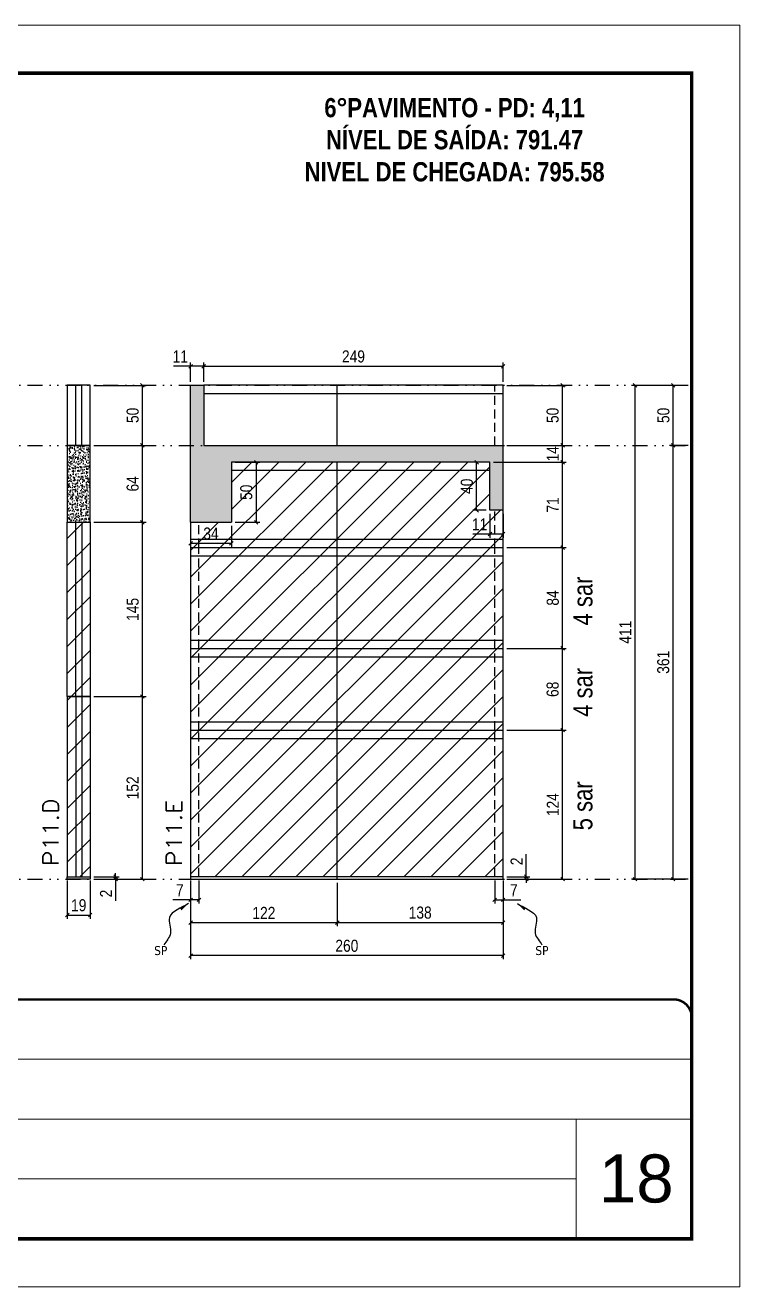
# Model space of a CAD drawing. Extents: x 14400 to 27878, y -21631 to 6985.
# Drawn here: x 16903 to 17497, y 1340 to 2390 of the extents above; entities that cross this region are included whole.
import ezdxf

# ---------------------------------------------------------------- set-up
doc = ezdxf.new("R2010")
doc.units = 0
for name, pattern in [('CONTINUO', [0]), ('DASHED', [0.75, 0.5, -0.25]), ('DIVIDE2', [0.625, 0.25, -0.125, 0, -0.125, 0, -0.125]), ('HIDDEN', [0.375, 0.25, -0.125])]:
    doc.linetypes.add(name, pattern=pattern)
for name, color, linetype, lineweight in [('CARIMBO', 255, 'Continuous', 9), ('Folhas', 255, 'Continuous', 9), ('Hachura', 251, 'Continuous', 9), ('SARRAFO DE PRESSAO', 251, 'DASHED', 9), ('Texto Seção', 7, 'Continuous', 15)]:
    doc.layers.add(name, color=color, linetype=linetype, lineweight=lineweight)
for name, color, linetype in [('COTA', 241, 'Continuous'), ('NOMENCLATURA', 7, 'Continuous'), ('Nível', 160, 'Continuous'), ('Painéis', 200, 'Continuous'), ('SARR_2.2x7', 40, 'Continuous'), ('Sarrafo de Pressão', 42, 'HIDDEN'), ('texto', 7, 'Continuous')]:
    doc.layers.add(name, color=color, linetype=linetype)
doc.styles.add('ARIAL', font='arial.ttf')
doc.styles.add('ARIAL_NARROW', font='ARIALN.TTF', dxfattribs={"height": 0.2})
doc.styles.add('COTA TECNICA', font='techl___.ttf', dxfattribs={"height": 10})
doc.styles.add('COTA TECNICA-50', font='techl___.ttf', dxfattribs={"height": 10})
doc.styles.add('REGUA-120', font='ROMANS.shx', dxfattribs={"height": 15})
doc.styles.add('ROMANC', font='techb___.ttf', dxfattribs={"height": 2.5})
doc.styles.get("Standard").update_dxf_attribs({"font": 'arial.ttf'})
doc.dimstyles.new('COTA PAINEL-50', dxfattribs={"dimtxt": 10, "dimasz": 3, "dimexe": 3, "dimexo": 3, "dimgap": 3, "dimtad": 1, "dimdec": 1, "dimzin": 12, "dimdsep": 46, "dimtxsty": 'COTA TECNICA-50', "dimblk1": 'OBLIQUE', "dimblk2": 'OBLIQUE', "dimsah": 1, "dimcen": 0.9, "dimclrd": 4, "dimclre": 4, "dimclrt": 240, "dimadec": 1, "dimazin": 3, "dimtfac": 1, "dimtdec": 1, "dimtmove": 0, "dimatfit": 3, "dimfxl": 1, "dimtolj": 1, "dimtzin": 12, "dimarcsym": 0})
doc.dimstyles.new('PAINEL', dxfattribs={"dimtxt": 10, "dimasz": 3, "dimexe": 3, "dimexo": 3, "dimgap": 3, "dimtad": 1, "dimdec": 1, "dimzin": 12, "dimdsep": 46, "dimtxsty": 'COTA TECNICA', "dimblk1": 'OBLIQUE', "dimblk2": 'OBLIQUE', "dimsah": 1, "dimcen": 0.9, "dimclrd": 4, "dimclre": 4, "dimclrt": 240, "dimadec": 1, "dimazin": 3, "dimtfac": 1, "dimtdec": 1, "dimtmove": 0, "dimatfit": 3, "dimfxl": 1, "dimtolj": 1, "dimtzin": 12, "dimarcsym": 0})
doc.dimstyles.get("Standard").update_dxf_attribs({"dimtxt": 0.18, "dimasz": 0.18, "dimexe": 0.18, "dimexo": 0.0625, "dimgap": 0.09, "dimtad": 0, "dimtih": 1, "dimtoh": 1, "dimdec": 4, "dimzin": 0, "dimdsep": 46, "dimtxsty": 'Standard', "dimcen": 0.09, "dimadec": 0, "dimazin": 0, "dimtfac": 1, "dimtdec": 4, "dimtofl": 0, "dimtmove": 0, "dimatfit": 3, "dimfxl": 1, "dimtolj": 1, "dimtzin": 0, "dimarcsym": 0})

# ---------------------------------------------------------------- blocks, each defined once
blk = doc.blocks.new('9999999999')
at = {"color": 30, "linetype": 'CONTINUO'}
for p, q in [((98564.6, 34379.6), (99584, 34379.6)), ((98564.6, 34329.8), (99488, 34329.8)), ((99584, 34329.8), (99488, 34329.8)), ((99488, 34329.8), (99488, 34230.2)), ((98564.6, 34280), (99488, 34280))]:
    blk.add_line(p, q, dxfattribs=at)
at = {"color": 30, "linetype": 'CONTINUO', "const_width": 2}
blk.add_lwpolyline([(99584, 34230.2), (99584, 34414.4, 0.414214), (99569, 34429.4), (98229, 34429.4, 0.414214), (98214, 34414.4), (98214, 34245.2, 0.414214), (98229, 34230.2), (99584, 34230.2)], format="xyb", dxfattribs=at)
at = {"layer": 'Folhas'}
blk.add_lwpolyline([(98139, 34190.2), (99624, 34190.2), (99624, 35240.2), (98139, 35240.2)], close=True, dxfattribs=at)
at = {"layer": 'Folhas', "color": 30, "const_width": 3}
blk.add_lwpolyline([(98214, 34230.2), (99584, 34230.2), (99584, 35200.2), (98214, 35200.2)], close=True, dxfattribs=at)
blk = doc.blocks.new('_Oblique')
at = {"color": 0, "linetype": 'ByBlock', "lineweight": -2}
blk.add_line((-0.5, -0.5), (0.5, 0.5), dxfattribs=at)
blk = doc.blocks.new('*D2858')
at = {"layer": 'COTA', "color": 4, "lineweight": -2, "transparency": 16777216}
for p, q in [((17040.2, 1678.7), (17040.2, 1613.1)), ((17300.2, 1678.7), (17300.2, 1613.1)), ((17300.2, 1616.1), (17040.2, 1616.1))]:
    blk.add_line(p, q, dxfattribs=at)
at = {"layer": 'Defpoints', "color": 0, "transparency": 16777216}
for p in [(17040.2, 1681.7), (17300.2, 1681.7), (17040.2, 1616.1)]:
    blk.add_point(p, dxfattribs=at)
at = {"layer": 'COTA', "color": 4, "lineweight": -2, "transparency": 16777216, "xscale": 3, "yscale": 3, "zscale": 3, "rotation": 180}
blk.add_blockref('_Oblique', (17040.2, 1616.1), dxfattribs=at)
at = {"layer": 'COTA', "color": 4, "lineweight": -2, "transparency": 16777216, "xscale": 3, "yscale": 3, "zscale": 3}
blk.add_blockref('_Oblique', (17300.2, 1616.1), dxfattribs=at)
at = {"layer": 'COTA', "color": 240, "transparency": 16777216, "insert": (17170.2, 1624.2), "char_height": 10, "attachment_point": 5, "style": 'COTA TECNICA'}
blk.add_mtext('\\A1;260', dxfattribs=at)
blk = doc.blocks.new('*D2859')
at = {"layer": 'COTA', "color": 4, "lineweight": -2, "transparency": 16777216}
for p, q in [((17293.2, 1678.7), (17293.2, 1659.5)), ((17300.2, 1676.7), (17300.2, 1659.5)), ((17293.2, 1662.5), (17300.2, 1662.5)), ((17300.2, 1662.5), (17314.9, 1662.5))]:
    blk.add_line(p, q, dxfattribs=at)
at = {"layer": 'Defpoints', "color": 0, "transparency": 16777216}
for p in [(17293.2, 1681.7), (17300.2, 1679.7), (17300.2, 1662.5)]:
    blk.add_point(p, dxfattribs=at)
at = {"layer": 'COTA', "color": 4, "lineweight": -2, "transparency": 16777216, "xscale": 3, "yscale": 3, "zscale": 3, "rotation": 180}
blk.add_blockref('_Oblique', (17293.2, 1662.5), dxfattribs=at)
at = {"layer": 'COTA', "color": 4, "lineweight": -2, "transparency": 16777216, "xscale": 3, "yscale": 3, "zscale": 3}
blk.add_blockref('_Oblique', (17300.2, 1662.5), dxfattribs=at)
at = {"layer": 'COTA', "color": 240, "transparency": 16777216, "insert": (17309.1, 1670.5), "char_height": 10, "attachment_point": 5, "style": 'COTA TECNICA-50'}
blk.add_mtext('\\A1;7', dxfattribs=at)
blk = doc.blocks.new('*D2860')
at = {"layer": 'COTA', "color": 4, "lineweight": -2, "transparency": 16777216}
for p, q in [((17040.2, 1676.7), (17040.2, 1659.5)), ((17047.2, 1678.7), (17047.2, 1659.5)), ((17040.2, 1662.5), (17025.5, 1662.5)), ((17047.2, 1662.5), (17040.2, 1662.5))]:
    blk.add_line(p, q, dxfattribs=at)
at = {"layer": 'Defpoints', "color": 0, "transparency": 16777216}
for p in [(17047.2, 1681.7), (17040.2, 1679.7), (17040.2, 1662.5)]:
    blk.add_point(p, dxfattribs=at)
at = {"layer": 'COTA', "color": 4, "lineweight": -2, "transparency": 16777216, "xscale": 3, "yscale": 3, "zscale": 3, "rotation": 180}
blk.add_blockref('_Oblique', (17040.2, 1662.5), dxfattribs=at)
at = {"layer": 'COTA', "color": 4, "lineweight": -2, "transparency": 16777216, "xscale": 3, "yscale": 3, "zscale": 3}
blk.add_blockref('_Oblique', (17047.2, 1662.5), dxfattribs=at)
at = {"layer": 'COTA', "color": 240, "transparency": 16777216, "insert": (17031.3, 1670.5), "char_height": 10, "attachment_point": 5, "style": 'COTA TECNICA-50'}
blk.add_mtext('\\A1;7', dxfattribs=at)
blk = doc.blocks.new('*D2861')
at = {"layer": 'COTA', "color": 4, "lineweight": -2, "transparency": 16777216}
for p, q in [((17319.4, 1681.7), (17319.4, 1700.5)), ((17303.2, 1681.7), (17322.4, 1681.7)), ((17319.4, 1679.7), (17319.4, 1681.7)), ((17303.2, 1679.7), (17322.4, 1679.7)), ((17319.4, 1679.7), (17319.4, 1676.7))]:
    blk.add_line(p, q, dxfattribs=at)
at = {"layer": 'Defpoints', "color": 0, "transparency": 16777216}
for p in [(17300.2, 1681.7), (17300.2, 1679.7), (17319.4, 1679.7)]:
    blk.add_point(p, dxfattribs=at)
at = {"layer": 'COTA', "color": 4, "lineweight": -2, "transparency": 16777216, "xscale": 3, "yscale": 3, "zscale": 3}
for p, rotation in [((17319.4, 1681.7), 270), ((17319.4, 1679.7), 90)]:
    blk.add_blockref('_Oblique', p, dxfattribs=dict(at, rotation=rotation))
at = {"layer": 'COTA', "color": 240, "transparency": 16777216, "insert": (17311.4, 1694.5), "char_height": 10, "attachment_point": 5, "rotation": 90, "style": 'COTA TECNICA-50'}
blk.add_mtext('\\A1;2', dxfattribs=at)
blk = doc.blocks.new('*D2862')
at = {"layer": 'COTA', "color": 4, "linetype": 'ByBlock', "lineweight": -2, "transparency": 16777216}
for p, q in [((17303.2, 1803.7), (17352.6, 1803.7)), ((17349.6, 1679.7), (17349.6, 1803.7)), ((17303.2, 1679.7), (17352.6, 1679.7))]:
    blk.add_line(p, q, dxfattribs=at)
at = {"layer": 'Defpoints', "color": 0, "linetype": 'ByBlock', "transparency": 16777216}
for p in [(17300.2, 1803.7), (17349.6, 1803.7), (17300.2, 1679.7)]:
    blk.add_point(p, dxfattribs=at)
at = {"layer": 'COTA', "color": 4, "linetype": 'ByBlock', "lineweight": -2, "transparency": 16777216, "xscale": 3, "yscale": 3, "zscale": 3}
for p, rotation in [((17349.6, 1803.7), 90), ((17349.6, 1679.7), 270)]:
    blk.add_blockref('_Oblique', p, dxfattribs=dict(at, rotation=rotation))
at = {"layer": 'COTA', "color": 240, "linetype": 'ByBlock', "transparency": 16777216, "insert": (17341.5, 1741.7), "char_height": 10, "attachment_point": 5, "rotation": 90, "style": 'COTA TECNICA'}
blk.add_mtext('\\A1;124', dxfattribs=at)
blk = doc.blocks.new('*D2863')
at = {"layer": 'COTA', "color": 4, "lineweight": -2, "transparency": 16777216}
for p, q in [((17162.2, 1676.7), (17162.2, 1640.5)), ((17300.2, 1676.7), (17300.2, 1640.5)), ((17162.2, 1643.5), (17300.2, 1643.5))]:
    blk.add_line(p, q, dxfattribs=at)
at = {"layer": 'Defpoints', "color": 0, "transparency": 16777216}
for p in [(17162.2, 1679.7), (17300.2, 1679.7), (17300.2, 1643.5)]:
    blk.add_point(p, dxfattribs=at)
at = {"layer": 'COTA', "color": 4, "lineweight": -2, "transparency": 16777216, "xscale": 3, "yscale": 3, "zscale": 3, "rotation": 180}
blk.add_blockref('_Oblique', (17162.2, 1643.5), dxfattribs=at)
at = {"layer": 'COTA', "color": 4, "lineweight": -2, "transparency": 16777216, "xscale": 3, "yscale": 3, "zscale": 3}
blk.add_blockref('_Oblique', (17300.2, 1643.5), dxfattribs=at)
at = {"layer": 'COTA', "color": 240, "transparency": 16777216, "insert": (17231.2, 1651.8), "char_height": 10, "attachment_point": 5, "style": 'COTA TECNICA'}
blk.add_mtext('\\A1;138', dxfattribs=at)
blk = doc.blocks.new('*D2864')
at = {"layer": 'COTA', "color": 4, "lineweight": -2, "transparency": 16777216}
for p, q in [((17040.2, 1676.7), (17040.2, 1640.5)), ((17162.2, 1676.7), (17162.2, 1640.5)), ((17040.2, 1643.5), (17162.2, 1643.5))]:
    blk.add_line(p, q, dxfattribs=at)
at = {"layer": 'Defpoints', "color": 0, "transparency": 16777216}
for p in [(17040.2, 1679.7), (17162.2, 1679.7), (17162.2, 1643.5)]:
    blk.add_point(p, dxfattribs=at)
at = {"layer": 'COTA', "color": 4, "lineweight": -2, "transparency": 16777216, "xscale": 3, "yscale": 3, "zscale": 3, "rotation": 180}
blk.add_blockref('_Oblique', (17040.2, 1643.5), dxfattribs=at)
at = {"layer": 'COTA', "color": 4, "lineweight": -2, "transparency": 16777216, "xscale": 3, "yscale": 3, "zscale": 3}
blk.add_blockref('_Oblique', (17162.2, 1643.5), dxfattribs=at)
at = {"layer": 'COTA', "color": 240, "transparency": 16777216, "insert": (17101.2, 1651.6), "char_height": 10, "attachment_point": 5, "style": 'COTA TECNICA'}
blk.add_mtext('\\A1;122', dxfattribs=at)
blk = doc.blocks.new('*D2865')
at = {"layer": 'COTA', "color": 4, "lineweight": -2, "transparency": 16777216}
for p, q in [((17303.2, 1871.7), (17352.6, 1871.7)), ((17349.6, 1803.7), (17349.6, 1871.7)), ((17303.2, 1803.7), (17352.6, 1803.7))]:
    blk.add_line(p, q, dxfattribs=at)
at = {"layer": 'Defpoints', "color": 0, "transparency": 16777216}
for p in [(17300.2, 1871.7), (17349.6, 1871.7), (17300.2, 1803.7)]:
    blk.add_point(p, dxfattribs=at)
at = {"layer": 'COTA', "color": 4, "lineweight": -2, "transparency": 16777216, "xscale": 3, "yscale": 3, "zscale": 3}
for p, rotation in [((17349.6, 1871.7), 90), ((17349.6, 1803.7), 270)]:
    blk.add_blockref('_Oblique', p, dxfattribs=dict(at, rotation=rotation))
at = {"layer": 'COTA', "color": 240, "transparency": 16777216, "insert": (17341.4, 1837.7), "char_height": 10, "attachment_point": 5, "rotation": 90, "style": 'COTA TECNICA'}
blk.add_mtext('\\A1;68', dxfattribs=at)
blk = doc.blocks.new('*D2871')
at = {"layer": 'COTA', "color": 4, "lineweight": -2, "transparency": 16777216}
for p, q in [((17303.2, 1955.7), (17352.6, 1955.7)), ((17349.6, 1871.7), (17349.6, 1955.7)), ((17303.2, 1871.7), (17352.6, 1871.7))]:
    blk.add_line(p, q, dxfattribs=at)
at = {"layer": 'Defpoints', "color": 0, "transparency": 16777216}
for p in [(17300.2, 1955.7), (17349.6, 1955.7), (17300.2, 1871.7)]:
    blk.add_point(p, dxfattribs=at)
at = {"layer": 'COTA', "color": 4, "lineweight": -2, "transparency": 16777216, "xscale": 3, "yscale": 3, "zscale": 3}
for p, rotation in [((17349.6, 1955.7), 90), ((17349.6, 1871.7), 270)]:
    blk.add_blockref('_Oblique', p, dxfattribs=dict(at, rotation=rotation))
at = {"layer": 'COTA', "color": 240, "transparency": 16777216, "insert": (17341.5, 1913.7), "char_height": 10, "attachment_point": 5, "rotation": 90, "style": 'COTA TECNICA'}
blk.add_mtext('\\A1;84', dxfattribs=at)
blk = doc.blocks.new('*D2900')
at = {"layer": 'COTA', "color": 4, "lineweight": -2, "transparency": 16777216}
for p, q in [((17454, 2040.7), (17438.6, 2040.7)), ((17441.6, 1679.7), (17441.6, 2040.7)), ((17454, 1679.7), (17438.6, 1679.7))]:
    blk.add_line(p, q, dxfattribs=at)
at = {"layer": 'Defpoints', "color": 0, "transparency": 16777216}
for p in [(17441.6, 2040.7), (17457, 2040.7), (17457, 1679.7)]:
    blk.add_point(p, dxfattribs=at)
at = {"layer": 'COTA', "color": 4, "lineweight": -2, "transparency": 16777216, "xscale": 3, "yscale": 3, "zscale": 3}
for p, rotation in [((17441.6, 2040.7), 90), ((17441.6, 1679.7), 270)]:
    blk.add_blockref('_Oblique', p, dxfattribs=dict(at, rotation=rotation))
at = {"layer": 'COTA', "color": 240, "transparency": 16777216, "insert": (17433.4, 1860.2), "char_height": 10, "attachment_point": 5, "rotation": 90, "style": 'COTA TECNICA'}
blk.add_mtext('\\A1;361', dxfattribs=at)
blk = doc.blocks.new('*D2901')
at = {"layer": 'COTA', "color": 4, "lineweight": -2, "transparency": 16777216}
for p, q in [((17454, 2090.7), (17438.6, 2090.7)), ((17441.6, 2040.7), (17441.6, 2090.7)), ((17454, 2040.7), (17438.6, 2040.7))]:
    blk.add_line(p, q, dxfattribs=at)
at = {"layer": 'Defpoints', "color": 0, "transparency": 16777216}
for p in [(17441.6, 2090.7), (17457, 2090.7), (17457, 2040.7)]:
    blk.add_point(p, dxfattribs=at)
at = {"layer": 'COTA', "color": 4, "lineweight": -2, "transparency": 16777216, "xscale": 3, "yscale": 3, "zscale": 3}
for p, rotation in [((17441.6, 2090.7), 90), ((17441.6, 2040.7), 270)]:
    blk.add_blockref('_Oblique', p, dxfattribs=dict(at, rotation=rotation))
at = {"layer": 'COTA', "color": 240, "transparency": 16777216, "insert": (17433.5, 2065.7), "char_height": 10, "attachment_point": 5, "rotation": 90, "style": 'COTA TECNICA'}
blk.add_mtext('\\A1;50', dxfattribs=at)
blk = doc.blocks.new('*D2902')
at = {"layer": 'COTA', "color": 4, "lineweight": -2, "transparency": 16777216}
for p, q in [((17454, 2090.7), (17406.9, 2090.7)), ((17409.9, 1679.7), (17409.9, 2090.7)), ((17454, 1679.7), (17406.9, 1679.7))]:
    blk.add_line(p, q, dxfattribs=at)
at = {"layer": 'Defpoints', "color": 0, "transparency": 16777216}
for p in [(17409.9, 2090.7), (17457, 2090.7), (17457, 1679.7)]:
    blk.add_point(p, dxfattribs=at)
at = {"layer": 'COTA', "color": 4, "lineweight": -2, "transparency": 16777216, "xscale": 3, "yscale": 3, "zscale": 3}
for p, rotation in [((17409.9, 2090.7), 90), ((17409.9, 1679.7), 270)]:
    blk.add_blockref('_Oblique', p, dxfattribs=dict(at, rotation=rotation))
at = {"layer": 'COTA', "color": 240, "transparency": 16777216, "insert": (17401.8, 1885.2), "char_height": 10, "attachment_point": 5, "rotation": 90, "style": 'COTA TECNICA'}
blk.add_mtext('\\A1;411', dxfattribs=at)
blk = doc.blocks.new('*D2906')
at = {"layer": 'COTA', "color": 4, "lineweight": -2, "transparency": 16777216}
for p, q in [((16937.7, 1678.7), (16937.7, 1646.8)), ((16956.7, 1678.7), (16956.7, 1646.8)), ((16937.7, 1649.8), (16956.7, 1649.8))]:
    blk.add_line(p, q, dxfattribs=at)
at = {"layer": 'Defpoints', "color": 0, "transparency": 16777216}
for p in [(16937.7, 1681.7), (16956.7, 1681.7), (16956.7, 1649.8)]:
    blk.add_point(p, dxfattribs=at)
at = {"layer": 'COTA', "color": 4, "lineweight": -2, "transparency": 16777216, "xscale": 3, "yscale": 3, "zscale": 3, "rotation": 180}
blk.add_blockref('_Oblique', (16937.7, 1649.8), dxfattribs=at)
at = {"layer": 'COTA', "color": 4, "lineweight": -2, "transparency": 16777216, "xscale": 3, "yscale": 3, "zscale": 3}
blk.add_blockref('_Oblique', (16956.7, 1649.8), dxfattribs=at)
at = {"layer": 'COTA', "color": 240, "transparency": 16777216, "insert": (16947.2, 1657.9), "char_height": 10, "attachment_point": 5, "style": 'COTA TECNICA'}
blk.add_mtext('\\A1;19', dxfattribs=at)
blk = doc.blocks.new('*D2907')
at = {"layer": 'COTA', "color": 4, "lineweight": -2, "transparency": 16777216}
for p, q in [((16959.7, 1681.7), (16980.9, 1681.7)), ((16977.9, 1681.7), (16977.9, 1684.7)), ((16977.9, 1681.7), (16977.9, 1679.7)), ((16959.7, 1679.7), (16980.9, 1679.7)), ((16977.9, 1679.7), (16977.9, 1661.6))]:
    blk.add_line(p, q, dxfattribs=at)
at = {"layer": 'Defpoints', "color": 0, "transparency": 16777216}
for p in [(16956.7, 1681.7), (16977.9, 1681.7), (16956.7, 1679.7)]:
    blk.add_point(p, dxfattribs=at)
at = {"layer": 'COTA', "color": 4, "lineweight": -2, "transparency": 16777216, "xscale": 3, "yscale": 3, "zscale": 3}
for p, rotation in [((16977.9, 1681.7), 270), ((16977.9, 1679.7), 90)]:
    blk.add_blockref('_Oblique', p, dxfattribs=dict(at, rotation=rotation))
at = {"layer": 'COTA', "color": 240, "transparency": 16777216, "insert": (16969.9, 1667.7), "char_height": 10, "attachment_point": 5, "rotation": 90, "style": 'COTA TECNICA-50'}
blk.add_mtext('\\A1;2', dxfattribs=at)
blk = doc.blocks.new('*D2908')
at = {"layer": 'COTA', "color": 4, "lineweight": -2, "transparency": 16777216}
for p, q in [((16959.7, 1831.7), (17003.2, 1831.7)), ((17000.2, 1679.7), (17000.2, 1831.7)), ((16959.7, 1679.7), (17003.2, 1679.7))]:
    blk.add_line(p, q, dxfattribs=at)
at = {"layer": 'Defpoints', "color": 0, "transparency": 16777216}
for p in [(16956.7, 1831.7), (17000.2, 1831.7), (16956.7, 1679.7)]:
    blk.add_point(p, dxfattribs=at)
at = {"layer": 'COTA', "color": 4, "lineweight": -2, "transparency": 16777216, "xscale": 3, "yscale": 3, "zscale": 3}
for p, rotation in [((17000.2, 1831.7), 90), ((17000.2, 1679.7), 270)]:
    blk.add_blockref('_Oblique', p, dxfattribs=dict(at, rotation=rotation))
at = {"layer": 'COTA', "color": 240, "transparency": 16777216, "insert": (16992.1, 1755.7), "char_height": 10, "attachment_point": 5, "rotation": 90, "style": 'COTA TECNICA-50'}
blk.add_mtext('\\A1;152', dxfattribs=at)
blk = doc.blocks.new('*D2909')
at = {"layer": 'COTA', "color": 4, "lineweight": -2, "transparency": 16777216}
for p, q in [((16959.7, 1976.7), (17003.2, 1976.7)), ((17000.2, 1831.7), (17000.2, 1976.7)), ((16959.7, 1831.7), (17003.2, 1831.7))]:
    blk.add_line(p, q, dxfattribs=at)
at = {"layer": 'Defpoints', "color": 0, "transparency": 16777216}
for p in [(16956.7, 1976.7), (17000.2, 1976.7), (16956.7, 1831.7)]:
    blk.add_point(p, dxfattribs=at)
at = {"layer": 'COTA', "color": 4, "lineweight": -2, "transparency": 16777216, "xscale": 3, "yscale": 3, "zscale": 3}
for p, rotation in [((17000.2, 1976.7), 90), ((17000.2, 1831.7), 270)]:
    blk.add_blockref('_Oblique', p, dxfattribs=dict(at, rotation=rotation))
at = {"layer": 'COTA', "color": 240, "transparency": 16777216, "insert": (16992.1, 1904.2), "char_height": 10, "attachment_point": 5, "rotation": 90, "style": 'COTA TECNICA'}
blk.add_mtext('\\A1;145', dxfattribs=at)
blk = doc.blocks.new('*D2910')
at = {"layer": 'COTA', "color": 4, "lineweight": -2, "transparency": 16777216}
for p, q in [((16959.7, 2040.7), (17003.2, 2040.7)), ((17000.2, 1976.7), (17000.2, 2040.7)), ((16959.7, 1976.7), (17003.2, 1976.7))]:
    blk.add_line(p, q, dxfattribs=at)
at = {"layer": 'Defpoints', "color": 0, "transparency": 16777216}
for p in [(16956.7, 2040.7), (17000.2, 2040.7), (16956.7, 1976.7)]:
    blk.add_point(p, dxfattribs=at)
at = {"layer": 'COTA', "color": 4, "lineweight": -2, "transparency": 16777216, "xscale": 3, "yscale": 3, "zscale": 3}
for p, rotation in [((17000.2, 2040.7), 90), ((17000.2, 1976.7), 270)]:
    blk.add_blockref('_Oblique', p, dxfattribs=dict(at, rotation=rotation))
at = {"layer": 'COTA', "color": 240, "transparency": 16777216, "insert": (16992.1, 2008.7), "char_height": 10, "attachment_point": 5, "rotation": 90, "style": 'COTA TECNICA'}
blk.add_mtext('\\A1;64', dxfattribs=at)
blk = doc.blocks.new('*D2911')
at = {"layer": 'COTA', "color": 4, "lineweight": -2, "transparency": 16777216}
for p, q in [((16959.7, 2090.7), (17003.2, 2090.7)), ((17000.2, 2040.7), (17000.2, 2090.7)), ((16959.7, 2040.7), (17003.2, 2040.7))]:
    blk.add_line(p, q, dxfattribs=at)
at = {"layer": 'Defpoints', "color": 0, "transparency": 16777216}
for p in [(16956.7, 2090.7), (17000.2, 2090.7), (16956.7, 2040.7)]:
    blk.add_point(p, dxfattribs=at)
at = {"layer": 'COTA', "color": 4, "lineweight": -2, "transparency": 16777216, "xscale": 3, "yscale": 3, "zscale": 3}
for p, rotation in [((17000.2, 2090.7), 90), ((17000.2, 2040.7), 270)]:
    blk.add_blockref('_Oblique', p, dxfattribs=dict(at, rotation=rotation))
at = {"layer": 'COTA', "color": 240, "transparency": 16777216, "insert": (16992.1, 2065.7), "char_height": 10, "attachment_point": 5, "rotation": 90, "style": 'COTA TECNICA'}
blk.add_mtext('\\A1;50', dxfattribs=at)
blk = doc.blocks.new('*D2912')
at = {"layer": 'COTA', "color": 4, "lineweight": -2, "transparency": 16777216}
for p, q in [((17292.2, 2026.7), (17352.6, 2026.7)), ((17349.6, 1955.7), (17349.6, 2026.7)), ((17303.2, 1955.7), (17352.6, 1955.7))]:
    blk.add_line(p, q, dxfattribs=at)
at = {"layer": 'Defpoints', "color": 0, "transparency": 16777216}
for p in [(17289.2, 2026.7), (17349.6, 2026.7), (17300.2, 1955.7)]:
    blk.add_point(p, dxfattribs=at)
at = {"layer": 'COTA', "color": 4, "lineweight": -2, "transparency": 16777216, "xscale": 3, "yscale": 3, "zscale": 3}
for p, rotation in [((17349.6, 2026.7), 90), ((17349.6, 1955.7), 270)]:
    blk.add_blockref('_Oblique', p, dxfattribs=dict(at, rotation=rotation))
at = {"layer": 'COTA', "color": 240, "transparency": 16777216, "insert": (17341.5, 1991.2), "char_height": 10, "attachment_point": 5, "rotation": 90, "style": 'COTA TECNICA'}
blk.add_mtext('\\A1;71', dxfattribs=at)
blk = doc.blocks.new('*D2913')
at = {"layer": 'COTA', "color": 4, "lineweight": -2, "transparency": 16777216}
for p, q in [((17303.2, 2040.7), (17352.6, 2040.7)), ((17349.6, 2026.7), (17349.6, 2040.7)), ((17292.2, 2026.7), (17352.6, 2026.7))]:
    blk.add_line(p, q, dxfattribs=at)
at = {"layer": 'Defpoints', "color": 0, "transparency": 16777216}
for p in [(17300.2, 2040.7), (17349.6, 2040.7), (17289.2, 2026.7)]:
    blk.add_point(p, dxfattribs=at)
at = {"layer": 'COTA', "color": 4, "lineweight": -2, "transparency": 16777216, "xscale": 3, "yscale": 3, "zscale": 3}
for p, rotation in [((17349.6, 2040.7), 90), ((17349.6, 2026.7), 270)]:
    blk.add_blockref('_Oblique', p, dxfattribs=dict(at, rotation=rotation))
at = {"layer": 'COTA', "color": 240, "transparency": 16777216, "insert": (17341.5, 2033.7), "char_height": 10, "attachment_point": 5, "rotation": 90, "style": 'COTA TECNICA'}
blk.add_mtext('\\A1;14', dxfattribs=at)
blk = doc.blocks.new('*D2914')
at = {"layer": 'COTA', "color": 4, "lineweight": -2, "transparency": 16777216}
for p, q in [((17303.2, 2090.7), (17352.6, 2090.7)), ((17349.6, 2040.7), (17349.6, 2090.7)), ((17303.2, 2040.7), (17352.6, 2040.7))]:
    blk.add_line(p, q, dxfattribs=at)
at = {"layer": 'Defpoints', "color": 0, "transparency": 16777216}
for p in [(17300.2, 2090.7), (17349.6, 2090.7), (17300.2, 2040.7)]:
    blk.add_point(p, dxfattribs=at)
at = {"layer": 'COTA', "color": 4, "lineweight": -2, "transparency": 16777216, "xscale": 3, "yscale": 3, "zscale": 3}
for p, rotation in [((17349.6, 2090.7), 90), ((17349.6, 2040.7), 270)]:
    blk.add_blockref('_Oblique', p, dxfattribs=dict(at, rotation=rotation))
at = {"layer": 'COTA', "color": 240, "transparency": 16777216, "insert": (17341.4, 2065.7), "char_height": 10, "attachment_point": 5, "rotation": 90, "style": 'COTA TECNICA'}
blk.add_mtext('\\A1;50', dxfattribs=at)
blk = doc.blocks.new('*D2915')
at = {"layer": 'COTA', "color": 4, "lineweight": -2, "transparency": 16777216}
for p, q in [((17051.2, 2093.7), (17051.2, 2109.6)), ((17051.2, 2106.6), (17300.2, 2106.6)), ((17300.2, 2093.7), (17300.2, 2109.6))]:
    blk.add_line(p, q, dxfattribs=at)
at = {"layer": 'Defpoints', "color": 0, "transparency": 16777216}
for p in [(17300.2, 2106.6), (17051.2, 2090.7), (17300.2, 2090.7)]:
    blk.add_point(p, dxfattribs=at)
at = {"layer": 'COTA', "color": 4, "lineweight": -2, "transparency": 16777216, "xscale": 3, "yscale": 3, "zscale": 3, "rotation": 180}
blk.add_blockref('_Oblique', (17051.2, 2106.6), dxfattribs=at)
at = {"layer": 'COTA', "color": 4, "lineweight": -2, "transparency": 16777216, "xscale": 3, "yscale": 3, "zscale": 3}
blk.add_blockref('_Oblique', (17300.2, 2106.6), dxfattribs=at)
at = {"layer": 'COTA', "color": 240, "transparency": 16777216, "insert": (17175.7, 2114.7), "char_height": 10, "attachment_point": 5, "style": 'COTA TECNICA'}
blk.add_mtext('\\A1;249', dxfattribs=at)
blk = doc.blocks.new('*D2916')
at = {"layer": 'COTA', "color": 4, "lineweight": -2, "transparency": 16777216}
for p, q in [((17077.2, 2026.7), (17097.8, 2026.7)), ((17094.8, 2026.7), (17094.8, 1976.7)), ((17077.2, 1976.7), (17097.8, 1976.7))]:
    blk.add_line(p, q, dxfattribs=at)
at = {"layer": 'Defpoints', "color": 0, "transparency": 16777216}
for p in [(17074.2, 2026.7), (17074.2, 1976.7), (17094.8, 1976.7)]:
    blk.add_point(p, dxfattribs=at)
at = {"layer": 'COTA', "color": 4, "lineweight": -2, "transparency": 16777216, "xscale": 3, "yscale": 3, "zscale": 3}
for p, rotation in [((17094.8, 2026.7), 90), ((17094.8, 1976.7), 270)]:
    blk.add_blockref('_Oblique', p, dxfattribs=dict(at, rotation=rotation))
at = {"layer": 'COTA', "color": 240, "transparency": 16777216, "insert": (17086.6, 2001.7), "char_height": 10, "attachment_point": 5, "rotation": 90, "style": 'COTA TECNICA'}
blk.add_mtext('\\A1;50', dxfattribs=at)
blk = doc.blocks.new('*D2917')
at = {"layer": 'COTA', "color": 4, "lineweight": -2, "transparency": 16777216}
for p, q in [((17040.2, 2106.6), (17026.1, 2106.6)), ((17040.2, 2093.7), (17040.2, 2109.6)), ((17051.2, 2106.6), (17040.2, 2106.6)), ((17051.2, 2093.7), (17051.2, 2109.6))]:
    blk.add_line(p, q, dxfattribs=at)
at = {"layer": 'Defpoints', "color": 0, "transparency": 16777216}
for p in [(17040.2, 2106.6), (17040.2, 2090.7), (17051.2, 2090.7)]:
    blk.add_point(p, dxfattribs=at)
at = {"layer": 'COTA', "color": 4, "lineweight": -2, "transparency": 16777216, "xscale": 3, "yscale": 3, "zscale": 3, "rotation": 180}
blk.add_blockref('_Oblique', (17040.2, 2106.6), dxfattribs=at)
at = {"layer": 'COTA', "color": 4, "lineweight": -2, "transparency": 16777216, "xscale": 3, "yscale": 3, "zscale": 3}
blk.add_blockref('_Oblique', (17051.2, 2106.6), dxfattribs=at)
at = {"layer": 'COTA', "color": 240, "transparency": 16777216, "insert": (17031.6, 2114.7), "char_height": 10, "attachment_point": 5, "style": 'COTA TECNICA'}
blk.add_mtext('\\A1;11', dxfattribs=at)
blk = doc.blocks.new('*D2918')
at = {"layer": 'COTA', "color": 4, "lineweight": -2, "transparency": 16777216}
for p, q in [((17286.2, 2026.7), (17275.1, 2026.7)), ((17278.1, 1986.7), (17278.1, 2026.7)), ((17286.2, 1986.7), (17275.1, 1986.7))]:
    blk.add_line(p, q, dxfattribs=at)
at = {"layer": 'Defpoints', "color": 0, "transparency": 16777216}
for p in [(17278.1, 2026.7), (17289.2, 2026.7), (17289.2, 1986.7)]:
    blk.add_point(p, dxfattribs=at)
at = {"layer": 'COTA', "color": 4, "lineweight": -2, "transparency": 16777216, "xscale": 3, "yscale": 3, "zscale": 3}
for p, rotation in [((17278.1, 2026.7), 90), ((17278.1, 1986.7), 270)]:
    blk.add_blockref('_Oblique', p, dxfattribs=dict(at, rotation=rotation))
at = {"layer": 'COTA', "color": 240, "transparency": 16777216, "insert": (17270, 2006.7), "char_height": 10, "attachment_point": 5, "rotation": 90, "style": 'COTA TECNICA'}
blk.add_mtext('\\A1;40', dxfattribs=at)
blk = doc.blocks.new('*D2919')
at = {"layer": 'COTA', "color": 4, "lineweight": -2, "transparency": 16777216}
for p, q in [((17289.2, 1983.7), (17289.2, 1963.9)), ((17300.2, 1983.7), (17300.2, 1963.9)), ((17289.2, 1966.9), (17275.1, 1966.9)), ((17300.2, 1966.9), (17289.2, 1966.9))]:
    blk.add_line(p, q, dxfattribs=at)
at = {"layer": 'Defpoints', "color": 0, "transparency": 16777216}
for p in [(17289.2, 1986.7), (17300.2, 1986.7), (17289.2, 1966.9)]:
    blk.add_point(p, dxfattribs=at)
at = {"layer": 'COTA', "color": 4, "lineweight": -2, "transparency": 16777216, "xscale": 3, "yscale": 3, "zscale": 3, "rotation": 180}
blk.add_blockref('_Oblique', (17289.2, 1966.9), dxfattribs=at)
at = {"layer": 'COTA', "color": 4, "lineweight": -2, "transparency": 16777216, "xscale": 3, "yscale": 3, "zscale": 3}
blk.add_blockref('_Oblique', (17300.2, 1966.9), dxfattribs=at)
at = {"layer": 'COTA', "color": 240, "transparency": 16777216, "insert": (17280.6, 1975), "char_height": 10, "attachment_point": 5, "style": 'COTA TECNICA'}
blk.add_mtext('\\A1;11', dxfattribs=at)
blk = doc.blocks.new('*D2920')
at = {"layer": 'COTA', "color": 4, "lineweight": -2, "transparency": 16777216}
for p, q in [((17040.2, 1973.7), (17040.2, 1956.1)), ((17074.2, 1973.7), (17074.2, 1956.1)), ((17074.2, 1959.1), (17040.2, 1959.1))]:
    blk.add_line(p, q, dxfattribs=at)
at = {"layer": 'Defpoints', "color": 0, "transparency": 16777216}
for p in [(17040.2, 1976.7), (17074.2, 1976.7), (17040.2, 1959.1)]:
    blk.add_point(p, dxfattribs=at)
at = {"layer": 'COTA', "color": 4, "lineweight": -2, "transparency": 16777216, "xscale": 3, "yscale": 3, "zscale": 3, "rotation": 180}
blk.add_blockref('_Oblique', (17040.2, 1959.1), dxfattribs=at)
at = {"layer": 'COTA', "color": 4, "lineweight": -2, "transparency": 16777216, "xscale": 3, "yscale": 3, "zscale": 3}
blk.add_blockref('_Oblique', (17074.2, 1959.1), dxfattribs=at)
at = {"layer": 'COTA', "color": 240, "transparency": 16777216, "insert": (17057.2, 1967.3), "char_height": 10, "attachment_point": 5, "style": 'COTA TECNICA'}
blk.add_mtext('\\A1;34', dxfattribs=at)

msp = doc.modelspace()

# ---------------------------------------------------------------- hatches: boundary and pattern name
at = {"layer": 'COTA'}
h = msp.add_hatch(dxfattribs=at)
h.set_pattern_fill('AR-CONC', color=256, scale=0.03)
h.paths.add_polyline_path([(17074.19, 2026.71), (17289.19, 2026.71), (17289.19, 1986.71), (17300.19, 1986.71), (17300.19, 2040.71), (17051.19, 2040.71), (17040.19, 2040.71), (17040.19, 1976.71), (17074.19, 1976.71)])
h.paths.add_polyline_path([(17051.19, 2090.71), (17040.19, 2090.71), (17040.19, 2040.71), (17051.19, 2040.71)])
h = msp.add_hatch(dxfattribs=at)
h.set_pattern_fill('AR-CONC', color=256, scale=0.03)
h.paths.add_polyline_path([(16956.72, 2040.71), (16937.72, 2040.71), (16937.72, 1976.71), (16956.72, 1976.71)])
at = {"layer": 'Hachura'}
h = msp.add_hatch(dxfattribs=at)
h.set_pattern_fill('ANSI31', color=256, scale=5)
h.paths.add_polyline_path([(17162.19, 1803.71), (17040.19, 1803.71), (17040.19, 1681.71), (17162.19, 1681.71)])
h.paths.add_polyline_path([(17300.19, 1803.71), (17162.19, 1803.71), (17162.19, 1681.71), (17300.19, 1681.71)])
h.paths.add_polyline_path([(17300.19, 1871.71), (17162.19, 1871.71), (17162.19, 1803.71), (17300.19, 1803.71)])
h.paths.add_polyline_path([(17162.19, 1871.71), (17040.19, 1871.71), (17040.19, 1803.71), (17162.19, 1803.71)])
h.paths.add_polyline_path([(17162.19, 1955.71), (17040.19, 1955.71), (17040.19, 1871.71), (17162.19, 1871.71)])
h.paths.add_polyline_path([(17300.19, 1955.71), (17162.19, 1955.71), (17162.19, 1871.71), (17300.19, 1871.71)])
h.paths.add_polyline_path([(17289.19, 2026.71), (17162.19, 2026.71), (17162.19, 1955.71), (17300.19, 1955.71), (17300.19, 1986.71), (17289.19, 1986.71)])
h.paths.add_polyline_path([(17162.19, 2026.71), (17074.19, 2026.71), (17074.19, 1976.71), (17040.19, 1976.71), (17040.19, 1955.71), (17162.19, 1955.71)])
h = msp.add_hatch(dxfattribs=at)
h.set_pattern_fill('ANSI31', color=256, scale=5)
h.paths.add_polyline_path([(16956.72, 1831.69), (16937.72, 1831.69), (16937.72, 1681.71), (16956.72, 1681.71)])
h.paths.add_polyline_path([(16956.72, 1976.71), (16937.72, 1976.71), (16937.72, 1831.71), (16956.72, 1831.71)])

# ---------------------------------------------------------------- linework, layer by layer
at = {"layer": 'COTA'}
for p, q in [((17040.19, 1976.71), (17040.19, 2090.71)), ((17040.19, 2090.71), (17051.19, 2090.71)), ((17300.19, 1986.71), (17300.19, 2040.71))]:
    msp.add_line(p, q, dxfattribs=at)
msp.add_lwpolyline([(16937.72, 1976.71), (16956.72, 1976.71), (16956.72, 2040.71), (16937.72, 2040.71)], close=True, dxfattribs=at)
at = {"layer": 'Nível', "color": 4, "linetype": 'DIVIDE2', "ltscale": 50}
for p, q in [((16086.97, 2090.71), (17456.97, 2090.71)), ((16086.97, 2040.71), (17456.97, 2040.71)), ((16086.97, 1679.71), (17456.97, 1679.71))]:
    msp.add_line(p, q, dxfattribs=at)
at = {"layer": 'Painéis'}
for p, q in [((17300.19, 2090.71), (17051.19, 2090.71)), ((17051.19, 2090.71), (17051.19, 2040.71)), ((17162.19, 2040.71), (17162.19, 2090.71)), ((17300.19, 2040.71), (17300.19, 2090.71)), ((17051.19, 2040.71), (17300.19, 2040.71)), ((17289.19, 2026.71), (17074.19, 2026.71)), ((17074.19, 2026.71), (17074.19, 1976.71)), ((17162.19, 1679.71), (17162.19, 2026.71)), ((17289.19, 1986.71), (17289.19, 2026.71)), ((17300.19, 1986.71), (17289.19, 1986.71)), ((17300.19, 1679.71), (17300.19, 1986.71)), ((16937.72, 1831.71), (16937.72, 1976.71)), ((16937.72, 1976.71), (16956.72, 1976.71)), ((16956.72, 1976.71), (16956.72, 1831.71)), ((17040.19, 1976.71), (17040.19, 1681.71)), ((17040.19, 1976.71), (17074.19, 1976.71)), ((17040.19, 1955.71), (17300.19, 1955.71)), ((17040.19, 1871.71), (17300.19, 1871.71)), ((16956.72, 1831.71), (16937.72, 1831.71)), ((16937.72, 1831.69), (16937.72, 1681.71)), ((16937.72, 1831.69), (16956.72, 1831.69)), ((16956.72, 1831.69), (16956.72, 1681.71)), ((17040.19, 1803.71), (17300.19, 1803.71)), ((16937.72, 1681.71), (16956.72, 1681.71)), ((16937.72, 1679.71), (16937.72, 1681.71)), ((16956.72, 1681.71), (16956.72, 1679.71)), ((16956.72, 1679.71), (16937.72, 1679.71))]:
    msp.add_line(p, q, dxfattribs=at)
msp.add_lwpolyline([(16937.72, 2040.71), (16956.72, 2040.71), (16956.72, 2090.71), (16937.72, 2090.71)], close=True, dxfattribs=at)
msp.add_lwpolyline([(17300.19, 1681.71), (17040.19, 1681.71), (17040.19, 1679.71), (17300.19, 1679.71)], dxfattribs=at)
at = {"layer": 'SARR_2.2x7'}
for p, q in [((16944.72, 2040.71), (16944.72, 2090.71)), ((16949.72, 2040.71), (16949.72, 2090.71)), ((17300.19, 2083.71), (17051.19, 2083.71)), ((17289.19, 2019.71), (17074.19, 2019.71)), ((16944.72, 1831.71), (16944.72, 1976.71)), ((16949.72, 1976.71), (16949.72, 1831.71)), ((17040.19, 1962.71), (17300.19, 1962.71)), ((17040.19, 1948.71), (17300.19, 1948.71)), ((17040.19, 1878.71), (17300.19, 1878.71)), ((17040.19, 1864.71), (17300.19, 1864.71)), ((16944.72, 1831.71), (16944.72, 1681.71)), ((16949.72, 1831.71), (16949.72, 1681.71)), ((17040.19, 1810.71), (17300.19, 1810.71)), ((17040.19, 1796.71), (17300.19, 1796.71))]:
    msp.add_line(p, q, dxfattribs=at)
at = {"layer": 'Sarrafo de Pressão', "ltscale": 30}
for p, q in [((17293.19, 2040.71), (17293.19, 2090.71)), ((17293.19, 1955.71), (17293.19, 1986.71)), ((17047.19, 1955.71), (17047.19, 1976.71)), ((17047.19, 1871.71), (17047.19, 1955.71)), ((17293.19, 1871.71), (17293.19, 1955.71)), ((17047.19, 1803.71), (17047.19, 1871.71)), ((17293.19, 1803.71), (17293.19, 1871.71)), ((17047.19, 1681.71), (17047.19, 1803.71)), ((17293.19, 1681.71), (17293.19, 1803.71))]:
    msp.add_line(p, q, dxfattribs=at)

# ---------------------------------------------------------------- block references
at = {"layer": 'SARRAFO DE PRESSAO', "color": 6, "linetype": 'ByBlock'}
msp.add_blockref('9999999999', (-82127.01, -32849.78), dxfattribs=at)

# ---------------------------------------------------------------- texts
at = {"layer": 'CARIMBO', "style": 'ARIAL'}
msp.add_text('18', height=40, dxfattribs=at).set_placement((17379.83, 1410.57))
at = {"layer": 'NOMENCLATURA', "style": 'ARIAL_NARROW'}
for s, p in [('4 sar', (17374.43, 1890.82)), ('4 sar', (17374.43, 1814.82)), ('5 sar', (17374.43, 1720.33))]:
    msp.add_text(s, height=16, rotation=90, dxfattribs=at).set_placement(p)
at = {"layer": 'NOMENCLATURA', "color": 2, "insert": (17259.81, 2356.49), "char_height": 16, "attachment_point": 2, "style": 'ROMANC'}
msp.add_mtext_dynamic_manual_height_columns('\\P6°PAVIMENTO - PD: 4,11\\PNÍVEL DE SAÍDA: 791.47\\PNIVEL DE CHEGADA: 795.58', width=432.3511, gutter_width=1, heights=[0], dxfattribs=at)
at = {"layer": 'texto', "color": 0, "char_height": 7.5, "attachment_point": 5}
for insert in [(17015.41, 1620.22), (17332.44, 1620.22)]:
    msp.add_mtext('{\\fTahoma|b0|i0|c0|p34;\\C4;SP}', dxfattribs=dict(at, insert=insert))
at = {"layer": 'Texto Seção', "style": 'REGUA-120', "width": 1.1}
for s, p in [('P11.D', (16930.48, 1690.47)), ('P11.E', (17032.94, 1690.47))]:
    msp.add_text(s, height=13, rotation=90, dxfattribs=at).set_placement(p)

# ---------------------------------------------------------------- dimensions: what is measured, and where the dimension line sits
at = {"layer": 'COTA'}
for base, p1, p2, dimstyle, picture, middle in [((17040.19, 2106.62), (17051.19, 2090.71), (17040.19, 2090.71), 'PAINEL', '*D2917', (17031.65, 2114.68)), ((17300.19, 2106.62), (17051.19, 2090.71), (17300.19, 2090.71), 'PAINEL', '*D2915', (17175.69, 2114.72)), ((17289.19, 1966.93), (17300.19, 1986.71), (17289.19, 1986.71), 'PAINEL', '*D2919', (17280.65, 1974.99)), ((17040.19, 1959.06), (17074.19, 1976.71), (17040.19, 1976.71), 'PAINEL', '*D2920', (17057.19, 1967.28)), ((17300.19, 1662.47), (17293.19, 1681.71), (17300.19, 1679.71), 'COTA PAINEL-50', '*D2859', (17309.06, 1670.54)), ((17162.19, 1643.53), (17040.19, 1679.71), (17162.19, 1679.71), 'PAINEL', '*D2864', (17101.19, 1651.59))]:
    dim = msp.add_linear_dim(base=base, p1=p1, p2=p2, dimstyle=dimstyle, dxfattribs=at)
    dim.commit()
    dim.dimension.update_dxf_attribs({"geometry": picture, "text_midpoint": middle})
for base, p1, p2, angle, dimstyle, picture, middle in [((17000.24, 2090.71), (16956.72, 2040.71), (16956.72, 2090.71), 90, 'PAINEL', '*D2911', (16992.13, 2065.71)), ((17349.56, 2090.71), (17300.19, 2040.71), (17300.19, 2090.71), 90, 'PAINEL', '*D2914', (17341.45, 2065.71)), ((17409.92, 2090.71), (17456.97, 1679.71), (17456.97, 2090.71), 90, 'PAINEL', '*D2902', (17401.85, 1885.21)), ((17000.24, 2040.71), (16956.72, 1976.71), (16956.72, 2040.71), 90, 'PAINEL', '*D2910', (16992.13, 2008.71)), ((17441.59, 2040.71), (17456.97, 1679.71), (17456.97, 2040.71), 90, 'PAINEL', '*D2900', (17433.38, 1860.21)), ((17094.76, 1976.71), (17074.19, 2026.71), (17074.19, 1976.71), 90, 'PAINEL', '*D2916', (17086.65, 2001.71)), ((17278.06, 2026.71), (17289.19, 1986.71), (17289.19, 2026.71), 90, 'PAINEL', '*D2918', (17269.96, 2006.71)), ((17349.56, 2026.71), (17300.19, 1955.71), (17289.19, 2026.71), 90, 'PAINEL', '*D2912', (17341.49, 1991.21)), ((17000.24, 1976.71), (16956.72, 1831.71), (16956.72, 1976.71), 90, 'PAINEL', '*D2909', (16992.13, 1904.21)), ((17349.56, 1955.71), (17300.19, 1871.71), (17300.19, 1955.71), 90, 'PAINEL', '*D2871', (17341.46, 1913.71)), ((17349.56, 1871.71), (17300.19, 1803.71), (17300.19, 1871.71), 90, 'PAINEL', '*D2865', (17341.43, 1837.71)), ((17000.24, 1831.71), (16956.72, 1679.71), (16956.72, 1831.71), 90, 'COTA PAINEL-50', '*D2908', (16992.13, 1755.71)), ((17040.19, 1662.47), (17047.19, 1681.71), (17040.19, 1679.71), 180, 'COTA PAINEL-50', '*D2860', (17031.33, 1670.54))]:
    dim = msp.add_linear_dim(base=base, p1=p1, p2=p2, angle=angle, dimstyle=dimstyle, dxfattribs=at)
    dim.commit()
    dim.dimension.update_dxf_attribs({"geometry": picture, "text_midpoint": middle})
for base, p1, p2, angle, override, picture, middle in [((17441.59, 2090.71), (17456.97, 2040.71), (17456.97, 2090.71), 90, {"dimtmove": 1}, '*D2901', (17433.48, 2065.71)), ((17040.19, 1616.09), (17300.19, 1681.71), (17040.19, 1681.71), 180, {"dimarcsym": 2}, '*D2858', (17170.19, 1624.19))]:
    dim = msp.add_linear_dim(base=base, p1=p1, p2=p2, angle=angle, dimstyle='PAINEL', override=override, dxfattribs=at)
    dim.commit()
    dim.dimension.update_dxf_attribs({"geometry": picture, "text_midpoint": middle})
dim = msp.add_linear_dim(base=(17349.56, 2040.71), p1=(17289.19, 2026.71), p2=(17300.19, 2040.71), angle=90, dimstyle='PAINEL', override={"dimtmove": 1}, dxfattribs=at)
dim.commit()
dim.dimension.update_dxf_attribs({"geometry": '*D2913', "text_midpoint": (17349.56, 2033.71), "dimtype": 160})
at = {"layer": 'COTA', "linetype": 'ByBlock'}
dim = msp.add_aligned_dim(p1=(17300.19, 1679.71), p2=(17300.19, 1803.71), distance=-49.37, dimstyle='PAINEL', dxfattribs=at)
dim.commit()
dim.dimension.update_dxf_attribs({"geometry": '*D2862', "text_midpoint": (17341.49, 1741.71)})
at = {"layer": 'COTA'}
for base, p1, p2, picture, middle in [((17319.45, 1679.71), (17300.19, 1681.71), (17300.19, 1679.71), '*D2861', (17319.45, 1694.46)), ((16977.92, 1681.71), (16956.72, 1679.71), (16956.72, 1681.71), '*D2907', (16977.92, 1667.65))]:
    dim = msp.add_linear_dim(base=base, p1=p1, p2=p2, angle=90, dimstyle='COTA PAINEL-50', dxfattribs=at)
    dim.commit()
    dim.dimension.update_dxf_attribs({"geometry": picture, "text_midpoint": middle, "dimtype": 160})
for base, p1, p2, override, picture, middle in [((16956.72, 1649.82), (16937.72, 1681.71), (16956.72, 1681.71), {"dimarcsym": 2}, '*D2906', (16947.22, 1657.9)), ((17300.19, 1643.53), (17162.19, 1679.71), (17300.19, 1679.71), {"dimtmove": 1}, '*D2863', (17231.19, 1651.77))]:
    dim = msp.add_linear_dim(base=base, p1=p1, p2=p2, dimstyle='PAINEL', override=override, dxfattribs=at)
    dim.commit()
    dim.dimension.update_dxf_attribs({"geometry": picture, "text_midpoint": middle})

# ---------------------------------------------------------------- leaders
at = {"layer": 'COTA', "path_type": 1}
for points in [[(17038.36, 1659.53), (17022.58, 1647.69), (17023.5, 1634.69), (17017.95, 1624.91)], [(17312.02, 1659.53), (17327.81, 1647.69), (17326.88, 1634.69), (17332.43, 1624.91)]]:
    msp.add_leader(points, dimstyle='Standard', override={"dimasz": 8}, dxfattribs=at)

doc.saveas('drawing.dxf')
